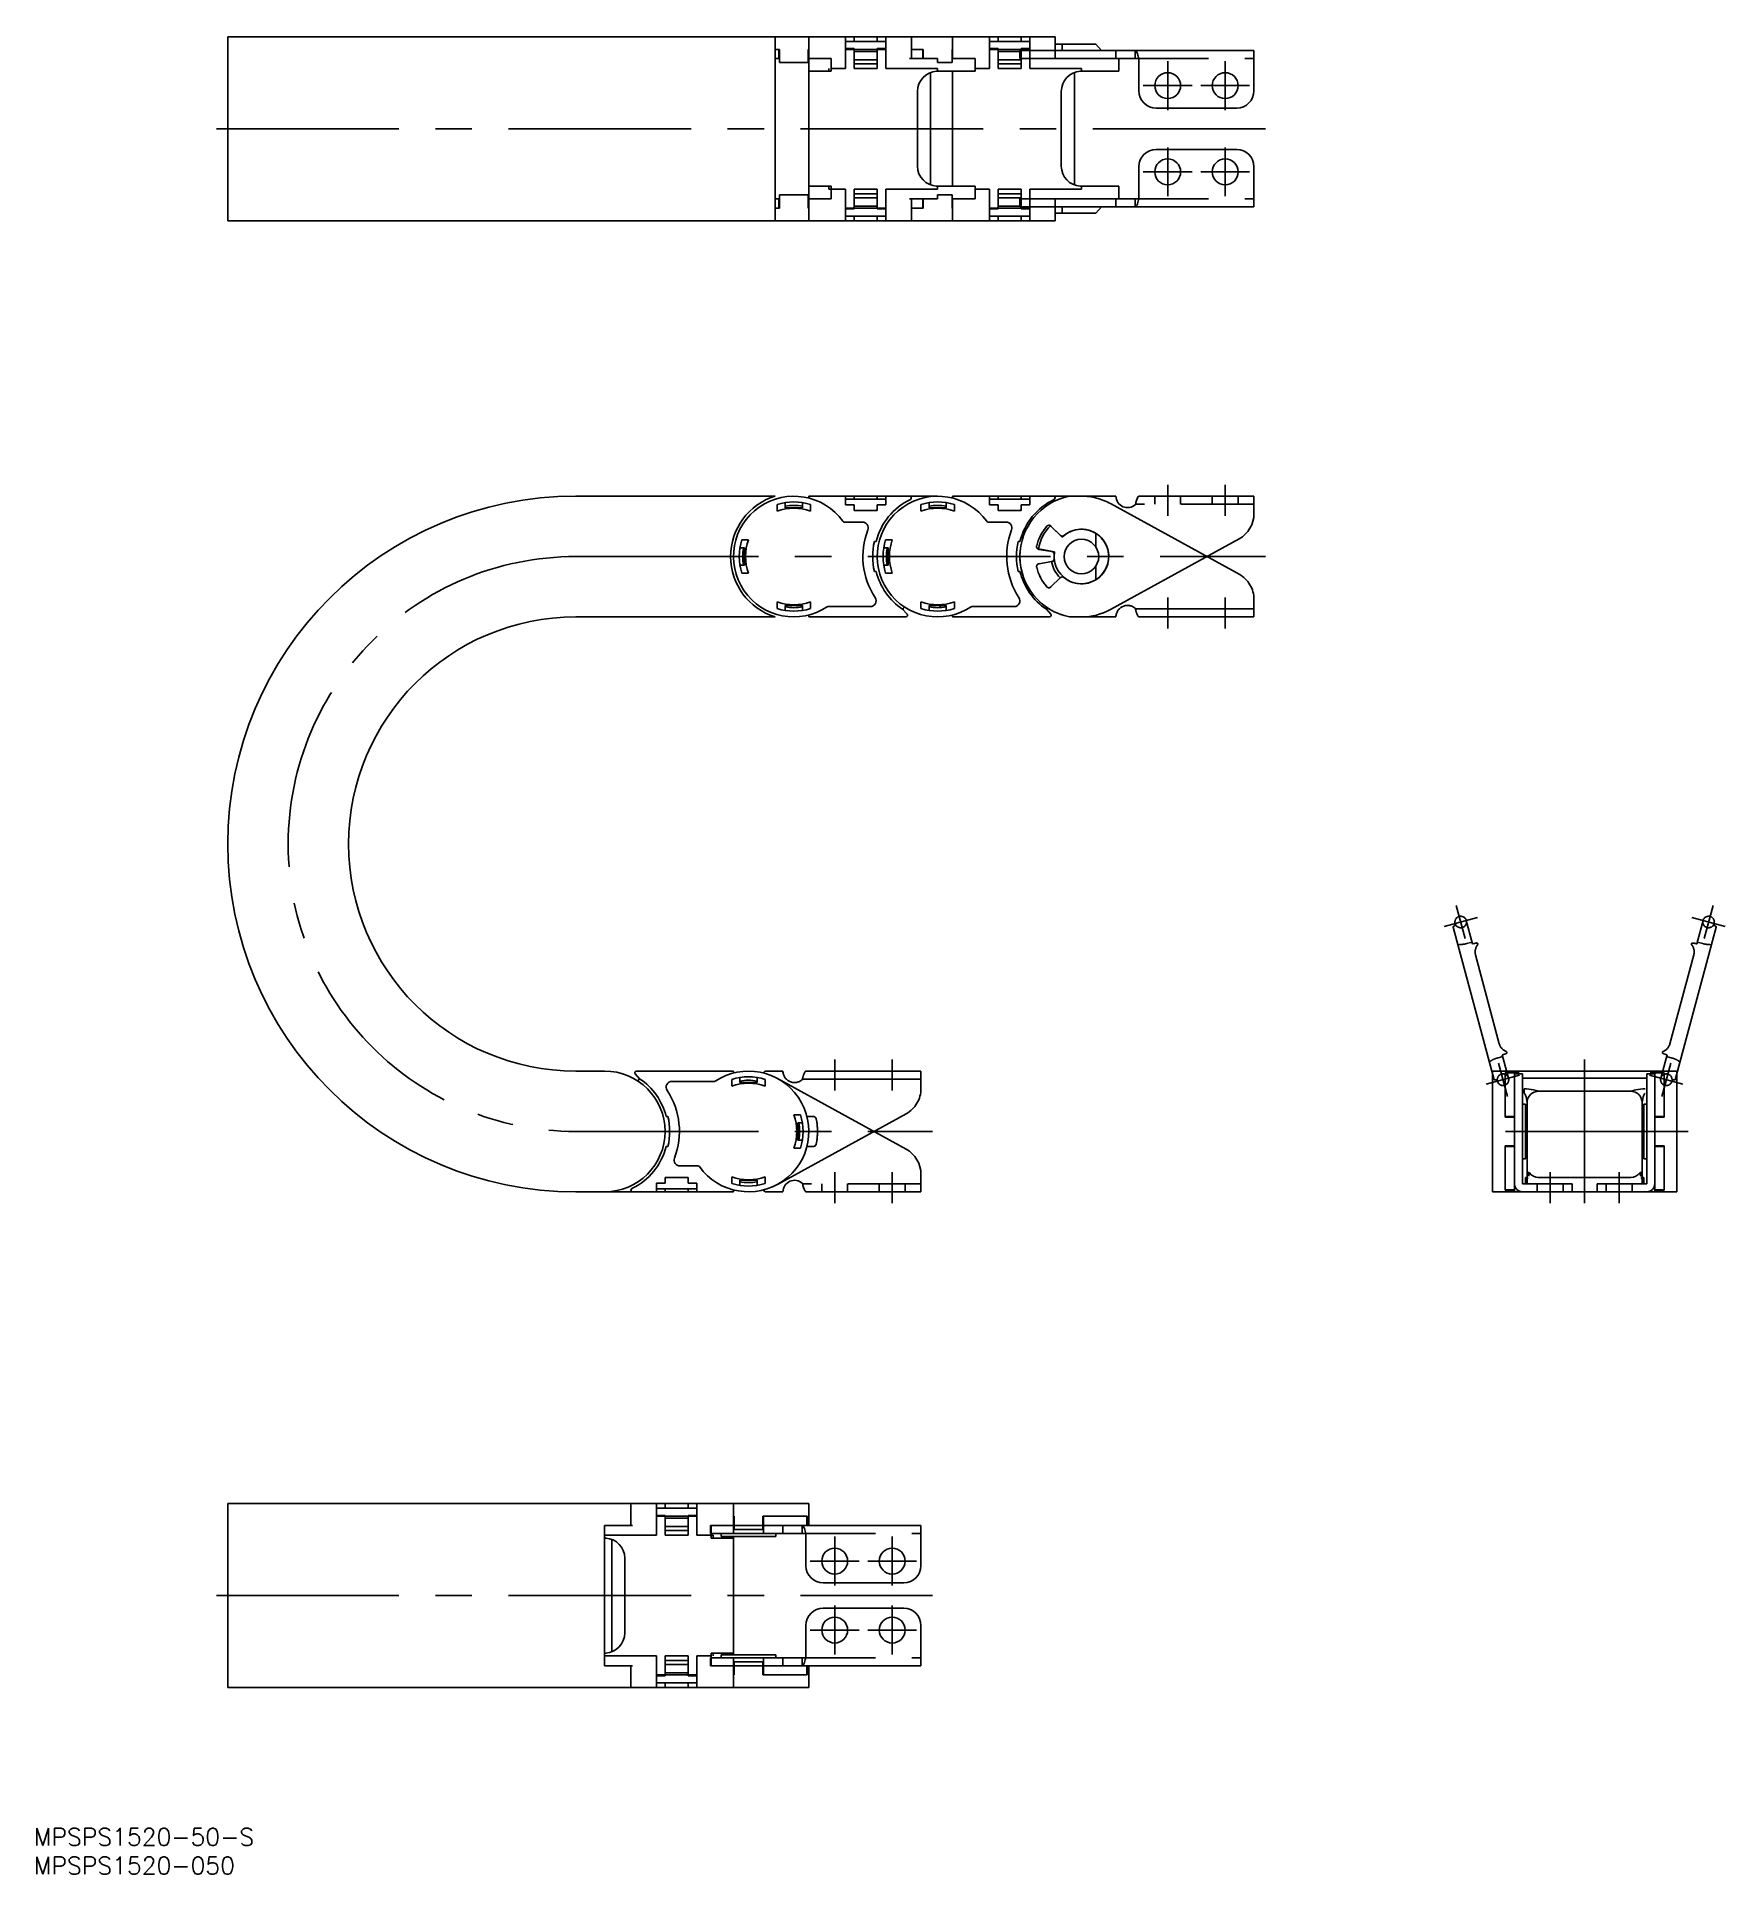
# Model space of a CAD drawing. Extents: x -124 to 170, y -129 to 190.
import ezdxf

# ---------------------------------------------------------------- set-up
doc = ezdxf.new("R2010")
doc.units = 0
for name, pattern in [('CENTER', [50.8, 31.75, -6.35, 6.35, -6.35]), ('DASHED', [19.05, 12.7, -6.35]), ('PHANTOM', [63.5, 31.75, -6.35, 6.35, -6.35, 6.35, -6.35])]:
    doc.linetypes.add(name, pattern=pattern)
doc.layers.get('0').update_dxf_attribs({"linetype": 'CONTINUOUS'})
doc.layers.add('CENTER', color=1, linetype='CENTER')
doc.styles.get("Standard").update_dxf_attribs({"font": 'txt.shx', "height": 3, "bigfont": 'bigfont.shx'})

msp = doc.modelspace()

# ---------------------------------------------------------------- linework, layer by layer
at = {"color": 7, "linetype": 'CONTINUOUS'}
for p, q in [((-90.51, 190.41), (53.34, 190.41)), ((-90.51, 190.41), (-90.51, 158.41)), ((4.63, 158.41), (4.63, 190.41)), ((10.51, 158.41), (10.51, 190.41)), ((16.91, 184.91), (16.91, 190.41)), ((16.91, 189.61), (23.91, 189.61)), ((18.41, 189.61), (18.41, 190.41)), ((22.41, 189.61), (22.41, 190.41)), ((23.91, 184.91), (23.91, 190.41)), ((28.34, 186.61), (28.34, 190.41)), ((35.51, 190.41), (35.51, 186.61)), ((41.91, 184.91), (41.91, 190.41)), ((41.91, 189.61), (48.91, 189.61)), ((43.41, 189.61), (43.41, 190.41)), ((47.41, 189.61), (47.41, 190.41)), ((48.91, 184.91), (48.91, 190.41)), ((53.34, 186.61), (53.34, 190.41)), ((60.41, 189.11), (53.34, 189.11)), ((54.55, 189.11), (54.55, 188.01)), ((61.4, 188.01), (60.41, 189.11)), ((5.41, 188.21), (4.63, 188.21)), ((4.63, 186.61), (5.41, 186.61)), ((5.31, 188.21), (5.31, 186.61)), ((5.41, 185.91), (5.41, 188.21)), ((10.41, 185.91), (5.41, 185.91)), ((10.41, 185.91), (10.41, 188.21)), ((10.51, 188.21), (10.41, 188.21)), ((10.41, 186.61), (14.41, 186.61)), ((14.41, 186.61), (14.41, 184.41)), ((18.41, 188.35), (16.91, 188.35)), ((18.41, 188.21), (16.91, 188.21)), ((18.41, 188.35), (18.41, 184.91)), ((22.41, 188.21), (18.41, 188.21)), ((22.41, 187.87), (18.41, 187.87)), ((22.41, 186.41), (18.41, 186.41)), ((22.41, 185.71), (18.41, 185.71)), ((22.41, 184.91), (22.41, 188.35)), ((22.41, 188.35), (23.91, 188.35)), ((22.41, 188.21), (23.91, 188.21)), ((32.91, 186.61), (28.04, 186.61)), ((30.41, 188.21), (28.34, 188.21)), ((30.31, 188.21), (30.31, 186.61)), ((30.41, 186.61), (30.41, 188.21)), ((32.91, 186.61), (32.91, 185.91)), ((35.41, 185.91), (32.91, 185.91)), ((35.51, 188.21), (35.41, 188.21)), ((35.41, 185.91), (35.41, 188.21)), ((35.41, 186.61), (39.41, 186.61)), ((39.41, 186.61), (39.41, 184.41)), ((43.41, 188.35), (41.91, 188.35)), ((43.41, 188.21), (41.91, 188.21)), ((43.41, 188.35), (43.41, 184.91)), ((47.41, 188.21), (43.41, 188.21)), ((47.41, 187.87), (43.41, 187.87)), ((47.41, 186.41), (43.41, 186.41)), ((47.41, 185.71), (43.41, 185.71)), ((87.91, 188.01), (47.21, 188.01)), ((47.21, 188.01), (47.21, 186.61)), ((67.28, 186.61), (47.21, 186.61)), ((47.41, 184.91), (47.41, 188.35)), ((47.41, 188.35), (48.91, 188.35)), ((47.41, 188.21), (48.91, 188.21)), ((63.91, 188.01), (63.91, 186.61)), ((64.41, 186.61), (64.41, 184.41)), ((67.28, 186.61), (67.28, 188.01)), ((67.91, 186.56), (67.28, 186.61)), ((67.91, 181.01), (67.91, 186.56)), ((87.91, 188.01), (87.91, 181.01)), ((10.55, 184.41), (14.41, 184.41)), ((16.91, 184.91), (14.41, 184.91)), ((22.41, 184.91), (18.41, 184.91)), ((23.91, 184.91), (32.91, 184.91)), ((31.68, 164.63), (31.68, 184.19)), ((32.75, 184.41), (39.41, 184.41)), ((32.91, 184.41), (32.91, 184.91)), ((35.51, 184.21), (35.51, 164.61)), ((41.91, 184.91), (39.41, 184.91)), ((47.41, 184.91), (43.41, 184.91)), ((57.91, 184.91), (48.91, 184.91)), ((56.68, 164.63), (56.68, 184.19)), ((57.75, 184.41), (64.41, 184.41)), ((57.91, 184.41), (57.91, 184.91)), ((29.41, 180.91), (29.41, 167.91)), ((54.41, 180.91), (54.41, 167.91)), ((84.91, 178.01), (70.91, 178.01)), ((84.91, 170.81), (70.91, 170.81)), ((67.91, 167.81), (67.91, 162.26)), ((87.91, 160.81), (87.91, 167.81)), ((14.41, 164.41), (10.55, 164.41)), ((14.01, 163.91), (16.91, 163.91)), ((14.41, 162.21), (14.41, 164.41)), ((16.91, 158.41), (16.91, 163.91)), ((22.41, 163.91), (18.41, 163.91)), ((18.41, 163.91), (18.41, 160.47)), ((22.41, 163.11), (18.41, 163.11)), ((22.41, 160.47), (22.41, 163.91)), ((23.91, 158.41), (23.91, 163.91)), ((23.91, 163.91), (32.91, 163.91)), ((39.41, 164.41), (32.75, 164.41)), ((32.91, 163.91), (32.91, 164.41)), ((39.41, 164.41), (39.41, 163.91)), ((41.91, 163.91), (39.41, 163.91)), ((39.41, 162.21), (39.41, 163.91)), ((41.91, 158.41), (41.91, 163.91)), ((47.41, 163.91), (43.41, 163.91)), ((43.41, 163.91), (43.41, 160.47)), ((47.41, 163.11), (43.41, 163.11)), ((47.41, 160.47), (47.41, 163.91)), ((57.91, 163.91), (48.91, 163.91)), ((48.91, 158.41), (48.91, 163.91)), ((64.41, 164.41), (57.75, 164.41)), ((57.91, 163.91), (57.91, 164.41)), ((64.41, 162.21), (64.41, 164.41)), ((4.63, 162.21), (5.41, 162.21)), ((5.41, 160.61), (4.63, 160.61)), ((5.31, 160.61), (5.31, 162.21)), ((10.41, 162.91), (5.41, 162.91)), ((5.41, 162.91), (5.41, 160.61)), ((10.41, 162.91), (10.41, 160.61)), ((10.41, 162.21), (14.41, 162.21)), ((10.51, 160.61), (10.41, 160.61)), ((18.41, 160.61), (16.91, 160.61)), ((18.41, 160.47), (16.91, 160.47)), ((22.41, 162.41), (18.41, 162.41)), ((22.41, 160.95), (18.41, 160.95)), ((22.41, 160.61), (18.41, 160.61)), ((22.41, 160.61), (23.91, 160.61)), ((22.41, 160.47), (23.91, 160.47)), ((32.91, 162.21), (28.04, 162.21)), ((28.34, 158.41), (28.34, 162.21)), ((30.41, 160.61), (28.34, 160.61)), ((30.31, 160.61), (30.31, 162.21)), ((30.41, 162.21), (30.41, 160.61)), ((35.41, 162.91), (32.91, 162.91)), ((32.91, 162.21), (32.91, 162.91)), ((35.41, 162.91), (35.41, 160.61)), ((35.41, 162.21), (39.41, 162.21)), ((35.51, 160.61), (35.41, 160.61)), ((35.51, 158.41), (35.51, 162.21)), ((43.41, 160.61), (41.91, 160.61)), ((43.41, 160.47), (41.91, 160.47)), ((47.41, 162.41), (43.41, 162.41)), ((47.41, 160.95), (43.41, 160.95)), ((47.41, 160.61), (43.41, 160.61)), ((67.28, 162.21), (47.21, 162.21)), ((47.21, 162.21), (47.21, 160.81)), ((87.91, 160.81), (47.21, 160.81)), ((47.41, 160.61), (48.91, 160.61)), ((47.41, 160.47), (48.91, 160.47)), ((53.34, 158.41), (53.34, 162.21)), ((54.55, 159.71), (54.55, 160.81)), ((60.41, 159.71), (61.4, 160.81)), ((63.91, 160.81), (63.91, 162.21)), ((67.91, 162.26), (67.28, 162.21)), ((67.28, 162.21), (67.28, 160.81)), ((-90.51, 158.41), (53.34, 158.41)), ((23.91, 159.21), (16.91, 159.21)), ((18.41, 158.41), (18.41, 159.21)), ((22.41, 158.41), (22.41, 159.21)), ((48.91, 159.21), (41.91, 159.21)), ((43.41, 158.41), (43.41, 159.21)), ((47.41, 158.41), (47.41, 159.21)), ((60.41, 159.71), (53.34, 159.71)), ((-30.01, 110.5), (4.63, 110.5)), ((5.01, 107.88), (5.01, 109.05)), ((6.41, 108.5), (6.41, 109.38)), ((9.41, 109.38), (9.41, 108.5)), ((10.51, 110.5), (32.91, 110.5)), ((10.51, 110.17), (10.51, 110.5)), ((10.81, 109.05), (10.81, 107.88)), ((16.91, 109), (16.91, 110.5)), ((23.91, 110), (16.91, 110)), ((18.41, 109), (16.91, 109)), ((18.41, 110.5), (18.41, 110)), ((18.41, 108), (18.41, 109)), ((22.41, 110.5), (22.41, 110)), ((22.41, 108), (22.41, 109)), ((23.91, 109), (22.41, 109)), ((23.91, 109), (23.91, 110.5)), ((30.01, 107.88), (30.01, 109.05)), ((31.41, 108.5), (31.41, 109.38)), ((34.41, 109.38), (34.41, 108.5)), ((35.51, 110.5), (63.91, 110.5)), ((35.51, 110.17), (35.51, 110.5)), ((35.81, 109.05), (35.81, 107.88)), ((41.91, 109), (41.91, 110.5)), ((48.91, 110), (41.91, 110)), ((43.41, 109), (41.91, 109)), ((43.41, 110.5), (43.41, 110)), ((43.41, 108), (43.41, 109)), ((47.41, 110.5), (47.41, 110)), ((47.41, 108), (47.41, 109)), ((48.91, 109), (47.41, 109)), ((48.91, 109), (48.91, 110.5)), ((87.91, 110.5), (67.91, 110.5)), ((87.91, 107.46), (87.91, 110.5)), ((9.41, 108.5), (6.41, 108.5)), ((19.83, 106), (16.68, 106)), ((22.41, 108), (18.41, 108)), ((34.41, 108.5), (31.41, 108.5)), ((44.83, 106), (41.68, 106)), ((47.41, 108), (43.41, 108)), ((-1.14, 102.9), (0.02, 102.9)), ((22.22, 102.6), (21.91, 102.6)), ((23.86, 102.9), (25.02, 102.9)), ((47.22, 102.6), (46.91, 102.6)), ((54.55, 103.36), (52.61, 105.29)), ((60.41, 104.04), (60.41, 101.66)), ((62.96, 90.8), (85.31, 103.08)), ((-1.48, 101.5), (-0.69, 101.5)), ((-0.69, 101.5), (-0.69, 98.5)), ((23.52, 101.5), (24.31, 101.5)), ((24.31, 101.5), (24.31, 98.5)), ((50.42, 101.32), (53.23, 100.82)), ((50.53, 101.25), (52.75, 100.87)), ((52.75, 99.13), (50.53, 98.75)), ((-0.69, 98.5), (-1.48, 98.5)), ((0.02, 97.1), (-1.14, 97.1)), ((21.91, 97.4), (22.22, 97.4)), ((24.31, 98.5), (23.52, 98.5)), ((25.02, 97.1), (23.86, 97.1)), ((46.91, 97.4), (47.22, 97.4)), ((52.61, 94.71), (54.21, 96.3)), ((60.41, 95.96), (60.41, 98.34)), ((-30.01, 89.5), (4.63, 89.5)), ((5.01, 90.95), (5.01, 92.12)), ((6.41, 91.5), (9.41, 91.5)), ((6.41, 90.62), (6.41, 91.5)), ((9.41, 91.5), (9.41, 90.62)), ((10.51, 89.5), (10.51, 89.83)), ((10.51, 89.5), (27.38, 89.5)), ((10.81, 92.12), (10.81, 90.95)), ((13.88, 91.3), (21.21, 91.3)), ((27.6, 90), (26.82, 90.84)), ((27, 91.08), (27.15, 91.22)), ((30.01, 90.95), (30.01, 92.12)), ((31.41, 91.5), (34.41, 91.5)), ((31.41, 90.62), (31.41, 91.5)), ((33.09, 91.1), (33.5, 91.5)), ((34.41, 91.5), (34.41, 90.62)), ((35.51, 89.5), (35.51, 89.83)), ((35.51, 89.5), (52.38, 89.5)), ((35.81, 92.12), (35.81, 90.95)), ((38.88, 91.3), (46.21, 91.3)), ((52.6, 90), (51.82, 90.84)), ((55.85, 89.5), (57.91, 89.5)), ((-30.01, 10.5), (-24.99, 10.5)), ((-19.69, 10), (-18.91, 9.16)), ((-2.59, 10.5), (-19.47, 10.5)), ((-2.59, 10.5), (-2.59, 10.17)), ((161.41, 10.5), (129.41, 10.5)), ((129.41, -10.5), (129.41, 10.5)), ((133.91, 10.2), (131.61, 10.2)), ((131.61, 2.5), (131.61, 10.2)), ((131.61, 10.17), (133.21, 10.17)), ((133.21, 10.17), (133.21, -10.5)), ((134.61, 10.01), (133.21, 10.01)), ((133.91, 10.5), (133.91, 10.01)), ((134.61, 10.01), (134.61, -9.05)), ((156.21, 10.01), (156.21, -9.05)), ((157.61, 10.01), (156.21, 10.01)), ((156.91, 10.5), (156.91, 10.01)), ((156.91, 10.2), (159.21, 10.2)), ((157.61, 10.17), (157.61, -10.5)), ((159.21, 10.17), (157.61, 10.17)), ((159.21, 2.5), (159.21, 10.2)), ((161.41, -10.5), (161.41, 10.5)), ((-19.09, 8.92), (-19.24, 8.78)), ((-5.96, 8.7), (-13.3, 8.7)), ((-2.89, 7.88), (-2.89, 9.05)), ((-1.49, 8.5), (-1.49, 9.38)), ((1.51, 8.5), (-1.49, 8.5)), ((1.51, 9.38), (1.51, 8.5)), ((2.91, 9.05), (2.91, 7.88)), ((5.06, 9.2), (27.41, -3.08)), ((134.61, 9.24), (156.21, 9.24)), ((134.91, 7.41), (134.91, 6.61)), ((137.41, 7), (153.41, 7)), ((135.11, 4.75), (134.61, 4.75)), ((135.11, -4.75), (135.11, 4.75)), ((135.41, 5.01), (135.41, -9.1)), ((155.41, -9.1), (155.41, 5.01)), ((155.71, -4.75), (155.71, 4.75)), ((156.21, 4.75), (155.71, 4.75)), ((-14, 2.6), (-14.31, 2.6)), ((7.89, 2.9), (9.05, 2.9)), ((8.61, 1.5), (9.39, 1.5)), ((8.61, -1.5), (8.61, 1.5)), ((10.18, 2.6), (11.31, 2.6)), ((131.61, 2.6), (133.21, 2.6)), ((133.21, 2.5), (131.61, 2.5)), ((159.21, 2.6), (157.61, 2.6)), ((157.61, 2.5), (159.21, 2.5)), ((-14.31, -2.6), (-14, -2.6)), ((9.05, -2.9), (7.89, -2.9)), ((9.39, -1.5), (8.61, -1.5)), ((11.31, -2.6), (10.18, -2.6)), ((131.61, -10.2), (131.61, -2.5)), ((133.21, -2.5), (131.61, -2.5)), ((131.61, -2.6), (133.21, -2.6)), ((157.61, -2.5), (159.21, -2.5)), ((157.61, -2.6), (159.21, -2.6)), ((159.21, -10.2), (159.21, -2.5)), ((-11.92, -6), (-8.77, -6)), ((134.61, -4.75), (135.11, -4.75)), ((155.71, -4.75), (156.21, -4.75)), ((-15.99, -9), (-15.99, -10.5)), ((-15.99, -9), (-14.49, -9)), ((-14.49, -8), (-10.49, -8)), ((-14.49, -8), (-14.49, -9)), ((-10.49, -8), (-10.49, -9)), ((-10.49, -9), (-8.99, -9)), ((-8.99, -9), (-8.99, -10.5)), ((-2.89, -9.05), (-2.89, -7.88)), ((-1.49, -9.38), (-1.49, -8.5)), ((-1.49, -8.5), (1.51, -8.5)), ((1.51, -8.5), (1.51, -9.38)), ((2.91, -7.88), (2.91, -9.05)), ((30.01, -7.46), (30.01, -10.5)), ((134.66, -9.1), (143.21, -9.1)), ((135.11, -8), (135.11, -9)), ((135.11, -8), (135.43, -8)), ((135.44, -7.76), (135.43, -8)), ((137.35, -8), (153.46, -8)), ((143.21, -9.1), (143.21, -10.5)), ((156.16, -9.1), (147.61, -9.1)), ((147.61, -9.1), (147.61, -10.5)), ((155.37, -7.76), (155.39, -8)), ((155.39, -8), (155.71, -8)), ((155.71, -8), (155.71, -9)), ((-30.01, -10.5), (-2.59, -10.5)), ((-15.99, -10), (-8.99, -10)), ((-14.49, -10.5), (-14.49, -10)), ((-10.49, -10.5), (-10.49, -10)), ((-2.59, -10.5), (-2.59, -10.17)), ((3.11, -10.5), (6.01, -10.5)), ((30.01, -10.5), (10.01, -10.5)), ((129.41, -10.5), (161.41, -10.5)), ((131.61, -10.17), (133.21, -10.17)), ((133.21, -10.2), (131.61, -10.2)), ((159.21, -10.17), (157.61, -10.17)), ((157.61, -10.2), (159.21, -10.2)), ((-90.51, -64.73), (10.51, -64.73)), ((-90.51, -64.73), (-90.51, -96.73)), ((-20.43, -64.73), (-20.43, -68.53)), ((-15.99, -64.73), (-15.99, -70.23)), ((-8.99, -65.53), (-15.99, -65.53)), ((-14.49, -66.78), (-15.99, -66.78)), ((-14.49, -66.93), (-15.99, -66.93)), ((-14.49, -64.73), (-14.49, -65.53)), ((-14.49, -70.23), (-14.49, -66.78)), ((-14.49, -66.93), (-10.49, -66.93)), ((-10.49, -64.73), (-10.49, -65.53)), ((-10.49, -66.78), (-8.99, -66.78)), ((-10.49, -70.23), (-10.49, -66.78)), ((-10.49, -66.93), (-8.99, -66.93)), ((-8.99, -64.73), (-8.99, -70.23)), ((-2.59, -64.73), (-2.59, -69.93)), ((-2.59, -66.93), (-2.49, -66.93)), ((-2.49, -69.23), (-2.49, -66.93)), ((2.51, -66.93), (10.2, -66.93)), ((2.51, -69.23), (2.51, -66.93)), ((2.61, -66.93), (2.61, -69.93)), ((10.18, -66.93), (10.18, -68.53)), ((10.2, -68.53), (10.2, -66.93)), ((10.51, -68.53), (10.51, -64.73)), ((-24.99, -68.53), (-24.99, -92.93)), ((-24.99, -68.53), (-20.13, -68.53)), ((-24.99, -70.23), (-15.99, -70.23)), ((-14.49, -67.26), (-10.49, -67.26)), ((-14.49, -68.73), (-10.49, -68.73)), ((-14.49, -69.43), (-10.49, -69.43)), ((-14.49, -70.23), (-10.49, -70.23)), ((-6.1, -70.23), (-8.99, -70.23)), ((30.01, -68.53), (-6.59, -68.53)), ((-6.59, -69.93), (-6.59, -68.53)), ((9.38, -69.93), (-6.59, -69.93)), ((-6.49, -68.53), (-6.49, -70.73)), ((-4.74, -69.93), (-4.74, -70.43)), ((-2.49, -69.23), (2.51, -69.23)), ((4.76, -70.43), (4.76, -69.93)), ((6.01, -69.93), (6.01, -68.53)), ((9.38, -69.93), (9.38, -68.53)), ((10.01, -69.98), (9.38, -69.93)), ((10.01, -75.53), (10.01, -69.98)), ((30.01, -68.53), (30.01, -75.53)), ((-24.99, -70.73), (-24.84, -70.73)), ((-23.77, -70.95), (-23.77, -90.51)), ((-6.49, -70.73), (-2.64, -70.73)), ((-4.74, -70.43), (4.76, -70.43)), ((-2.59, -70.43), (-2.59, -91.03)), ((-21.49, -87.23), (-21.49, -74.23)), ((27.01, -78.53), (13.01, -78.53)), ((27.01, -82.93), (13.01, -82.93)), ((10.01, -85.93), (10.01, -91.48)), ((30.01, -92.93), (30.01, -85.93)), ((-24.84, -90.73), (-24.99, -90.73)), ((-24.99, -91.23), (-15.99, -91.23)), ((-15.99, -91.23), (-15.99, -96.73)), ((-14.49, -91.23), (-10.49, -91.23)), ((-14.49, -91.23), (-14.49, -94.67)), ((-14.49, -92.03), (-10.49, -92.03)), ((-10.49, -91.23), (-10.49, -94.67)), ((-6.49, -91.23), (-8.99, -91.23)), ((-8.99, -91.23), (-8.99, -96.73)), ((9.38, -91.53), (-6.59, -91.53)), ((-6.59, -91.53), (-6.59, -92.93)), ((-2.64, -90.73), (-6.49, -90.73)), ((-6.49, -92.93), (-6.49, -90.73)), ((-4.74, -91.03), (4.76, -91.03)), ((-4.74, -91.03), (-4.74, -91.53)), ((-2.59, -96.73), (-2.59, -91.53)), ((-2.49, -92.23), (2.51, -92.23)), ((-2.49, -92.23), (-2.49, -94.53)), ((2.51, -92.23), (2.51, -94.53)), ((2.61, -94.53), (2.61, -91.53)), ((4.76, -91.53), (4.76, -91.03)), ((6.01, -91.53), (6.01, -92.93)), ((10.01, -91.48), (9.38, -91.53)), ((9.38, -91.53), (9.38, -92.93)), ((-24.99, -92.93), (-20.13, -92.93)), ((-20.43, -92.93), (-20.43, -96.73)), ((-14.49, -94.52), (-15.99, -94.52)), ((-14.49, -94.67), (-15.99, -94.67)), ((-14.49, -92.73), (-10.49, -92.73)), ((-14.49, -94.19), (-10.49, -94.19)), ((-14.49, -94.53), (-10.49, -94.53)), ((-10.49, -94.52), (-8.99, -94.52)), ((-10.49, -94.67), (-8.99, -94.67)), ((30.01, -92.93), (-6.59, -92.93)), ((-2.59, -94.53), (-2.49, -94.53)), ((2.51, -94.53), (10.2, -94.53)), ((10.18, -92.93), (10.18, -94.53)), ((10.2, -92.93), (10.2, -94.53)), ((10.51, -96.73), (10.51, -92.93)), ((-90.51, -96.73), (10.51, -96.73)), ((-15.99, -95.93), (-8.99, -95.93)), ((-14.49, -95.93), (-14.49, -96.73)), ((-10.49, -95.93), (-10.49, -96.73))]:
    msp.add_line(p, q, dxfattribs=at)
at = {"color": 3, "linetype": 'DASHED'}
for p, q in [((67.28, 186.61), (87.91, 186.61)), ((67.28, 162.21), (87.91, 162.21)), ((87.91, 109.1), (67.29, 109.1)), ((70.66, 110.5), (70.66, 109.1)), ((75.16, 109.1), (75.16, 110.5)), ((80.66, 110.5), (80.66, 109.1)), ((85.16, 109.1), (85.16, 110.5)), ((30.01, -9.1), (9.39, -9.1)), ((12.76, -9.1), (12.76, -10.5)), ((17.26, -10.5), (17.26, -9.1)), ((22.76, -9.1), (22.76, -10.5)), ((27.26, -10.5), (27.26, -9.1)), ((137.16, -9.1), (137.16, -10.5)), ((141.66, -10.5), (141.66, -9.1)), ((149.16, -9.1), (149.16, -10.5)), ((153.66, -10.5), (153.66, -9.1)), ((9.38, -69.93), (30.01, -69.93)), ((9.38, -91.53), (30.01, -91.53))]:
    msp.add_line(p, q, dxfattribs=at)
at = {"color": 3, "linetype": 'PHANTOM'}
for p, q in [((55.85, 110.5), (57.91, 110.5)), ((62.96, 109.2), (85.31, 96.92)), ((52.61, 105.29), (54.21, 103.7)), ((52.75, 100.87), (50.53, 101.25)), ((50.53, 98.75), (52.75, 99.13)), ((54.21, 96.3), (52.61, 94.71)), ((72.91, 87.5), (72.91, 92.9)), ((82.91, 87.5), (82.91, 92.9)), ((63.91, 89.5), (55.85, 89.5)), ((87.91, 90.9), (67.29, 90.9)), ((87.91, 89.5), (67.91, 89.5)), ((87.91, 89.5), (67.91, 89.5)), ((87.91, 92.54), (87.91, 89.5)), ((124.63, 33.54), (123.08, 39.33)), ((166.18, 33.54), (167.73, 39.33)), ((120.96, 35.66), (126.75, 37.21)), ((122.55, 35.51), (129.65, 9)), ((122.64, 35.73), (122.83, 35.84)), ((125.91, 32.63), (124.82, 36.69)), ((168.26, 35.51), (161.16, 9)), ((169.85, 35.66), (164.06, 37.21)), ((164.9, 32.63), (165.99, 36.69)), ((168.17, 35.73), (167.98, 35.84)), ((123.62, 32.54), (123.37, 32.47)), ((125.83, 32.92), (124.87, 32.67)), ((164.98, 32.92), (165.95, 32.67)), ((167.19, 32.54), (167.45, 32.47)), ((130.57, 15.25), (126.43, 30.7)), ((160.24, 15.25), (164.39, 30.7)), ((131.16, 13.03), (130.2, 12.77)), ((131.09, 13.32), (132.17, 9.26)), ((159.73, 13.32), (158.64, 9.26)), ((159.65, 13.03), (160.62, 12.77)), ((3.11, 10.5), (6.01, 10.5)), ((30.01, 10.5), (10.01, 10.5)), ((15.01, 7.1), (15.01, 12.5)), ((25.01, 7.1), (25.01, 12.5)), ((30.01, 7.46), (30.01, 10.5)), ((128.31, 8.22), (134.1, 9.78)), ((129.06, 12.25), (128.8, 12.19)), ((131.98, 6.1), (130.43, 11.9)), ((162.5, 8.22), (156.71, 9.78)), ((158.83, 6.1), (160.38, 11.9)), ((161.75, 12.25), (162.01, 12.19)), ((30.01, 9.1), (9.39, 9.1)), ((129.65, 9), (130.02, 9)), ((161.16, 9), (160.79, 9)), ((5.06, -9.2), (27.41, 3.08)), ((11.31, 2.6), (10.18, 2.6)), ((10.18, -2.6), (11.31, -2.6))]:
    msp.add_line(p, q, dxfattribs=at)
at = {"color": 7, "linetype": 'CONTINUOUS'}
for centre, radius in [((72.91, 181.91), 2.25), ((82.91, 181.91), 2.25), ((72.91, 166.91), 2.25), ((82.91, 166.91), 2.25), ((57.91, 100), 3), ((15.01, -74.73), 2.25), ((25.01, -74.73), 2.25), ((15.01, -86.73), 2.25), ((25.01, -86.73), 2.25)]:
    msp.add_circle(centre, radius, dxfattribs=at)
at = {"color": 3, "linetype": 'PHANTOM'}
for centre in [(123.86, 36.43), (166.96, 36.43), (131.21, 9), (159.61, 9)]:
    msp.add_circle(centre, 1, dxfattribs=at)
at = {"color": 7, "linetype": 'CONTINUOUS'}
for centre, radius, start, end in [((67.27, 187.85), 0.166, 38.0463, 85.2105), ((66.89, 187.5), 0.681, 25.6065, 41.353), ((65.17, 186.64), 2.6, 18.4243, 26.4149), ((54.45, 183.08), 13.9, 14.509, 18.3607), ((11.01, 184.21), 0.5, 156.4218, 180), ((20.1, 184.89), 6.09, 179.8185, 184.5311), ((32.91, 180.91), 3.5, 93.0986, 180), ((32.71, 184.61), 0.2, 273.0986, 0), ((36.01, 184.21), 0.5, 156.4218, 180), ((57.91, 180.91), 3.5, 93.0986, 180), ((57.71, 184.61), 0.2, 273.0986, 0), ((70.91, 181.01), 3, 180, 270), ((84.91, 181.01), 3, 270, 0), ((70.91, 167.81), 3, 90, 180), ((84.91, 167.81), 3, 0, 90), ((32.91, 167.91), 3.5, 180, 266.9014), ((57.91, 167.91), 3.5, 180, 266.9014), ((11.01, 164.61), 0.5, 180, 203.5782), ((20.1, 163.93), 6.09, 175.4689, 180.1815), ((32.71, 164.22), 0.2, 0, 86.9014), ((36.01, 164.61), 0.5, 180, 203.5782), ((57.71, 164.22), 0.2, 0, 86.9014), ((67.27, 160.98), 0.166, 274.7895, 321.9537), ((66.89, 161.32), 0.681, 318.647, 334.3935), ((65.17, 162.19), 2.6, 333.5851, 341.5757), ((54.45, 165.74), 13.9, 341.6393, 345.491), ((-30.01, 50), 60.5, 90, 270), ((7.91, 100), 11, 107.3414, 252.6586), ((7.91, 100), 10.5, 35.6853, 303.5573), ((7.91, 100), 9.5, 72.226, 107.774), ((7.91, 100), 8.9, 80.2971, 99.7029), ((32.91, 100), 11, 115.4907, 166.328), ((32.91, 100), 10.5, 35.6853, 303.5573), ((28.04, 110.2), 0.3, 295.4907, 90), ((32.91, 100), 9.5, 72.226, 107.774), ((32.91, 100), 8.9, 80.2971, 99.7029), ((57.91, 100), 10.7, 101.0953, 258.9047), ((57.91, 100), 11, 115.4907, 166.328), ((53.04, 110.2), 0.3, 295.4907, 90), ((65.91, 110.5), 2, 180, 313.5312), ((73.22, 107.74), 6.08, 154.2404, 167.5307), ((67.95, 110.27), 0.23, 100.7495, 152.8145), ((7.91, 100), 8.4, 69.8037, 110.1963), ((16.68, 106.3), 0.3, 215.6853, 270), ((19.83, 105), 1, 339.0752, 90), ((32.91, 100), 8.4, 69.8037, 110.1963), ((41.68, 106.3), 0.3, 215.6853, 270), ((44.83, 105), 1, 339.0752, 90), ((82.91, 107.46), 5, 298.7814, 0), ((7.91, 100), 9.5, 162.226, 197.774), ((7.91, 100), 8.4, 159.8037, 200.1963), ((32.91, 100), 13, 159.0752, 213.367), ((32.91, 100), 11.3, 166.6977, 193.3023), ((32.91, 100), 9.5, 162.226, 197.774), ((32.91, 100), 8.4, 159.8037, 200.1963), ((57.91, 100), 13, 159.0752, 213.367), ((57.91, 100), 11.3, 166.6977, 193.3023), ((57.91, 100), 8, 138.8226, 166.5774), ((57.91, 100), 7.6, 135.1041, 170), ((52.26, 104.94), 0.5, 45, 138.8226), ((57.91, 100), 4.75, 170, 135), ((54.56, 104.05), 0.5, 225, 309.535), ((7.91, 100), 8.9, 170.5757, 189.7029), ((32.91, 100), 8.9, 170.5757, 189.7029), ((50.61, 101.74), 0.5, 166.5774, 260.4), ((57.91, 100), 5.25, 170, 170.4), ((57.91, 100), 5.25, 189.6, 225), ((52.67, 100.38), 0.5, 355.865, 80.4), ((52.67, 99.62), 0.5, 279.6, 4.135), ((32.91, 100), 11, 193.672, 236.412), ((57.91, 100), 11, 193.672, 236.412), ((50.61, 98.26), 0.5, 99.6, 193.4226), ((57.91, 100), 8, 193.4226, 221.1774), ((54.56, 95.95), 0.5, 50.465, 135), ((21.21, 92.3), 1, 270, 33.367), ((46.21, 92.3), 1, 270, 33.367), ((52.26, 95.06), 0.5, 221.1774, 315), ((-30.01, 50), 39.5, 90, 270), ((7.91, 100), 8.4, 249.8037, 290.1963), ((7.91, 100), 9.5, 252.226, 287.774), ((7.91, 100), 8.9, 260.2971, 279.7029), ((13.88, 91), 0.3, 90, 123.5573), ((27.21, 90.86), 0.3, 133, 223), ((27.38, 89.8), 0.3, 270, 43), ((32.91, 100), 8.4, 249.8037, 290.1963), ((32.91, 100), 9.5, 252.226, 287.774), ((32.91, 100), 8.9, 260.2971, 279.7029), ((38.88, 91), 0.3, 90, 123.5573), ((52.21, 90.86), 0.3, 133.7333, 223), ((52.38, 89.8), 0.3, 270, 43), ((57.91, 100), 10.5, 270, 298.7814), ((-24.99, 0), 10.5, 270, 90), ((-19.47, 10.2), 0.3, 90, 223), ((0.01, 0), 10.5, 215.6853, 123.5573), ((-19.3, 9.14), 0.3, 313, 43), ((-24.99, 0), 11, 13.672, 56.412), ((-13.3, 7.7), 1, 90, 213.367), ((-24.99, 0), 13, 339.0752, 33.367), ((-5.96, 9), 0.3, 270, 303.5573), ((0.01, 0), 9.5, 72.226, 107.774), ((0.01, 0), 8.4, 69.8037, 110.1963), ((0.01, 0), 8.9, 80.2971, 99.7029), ((134.92, -0.27), 7.68, 78.0614, 90.1032), ((134.89, 6.47), 0.147, 41.0061, 85.1736), ((134.54, 6.15), 0.619, 17.2481, 41.7884), ((137.39, 5.01), 1.99, 89.5976, 180.0375), ((135.66, 2.33), 4.98, 69.4794, 80.1795), ((155.15, 2.33), 4.98, 99.8205, 110.5206), ((153.42, 5.01), 1.99, 359.9625, 90.4024), ((155.89, -0.27), 7.68, 89.8968, 101.9386), ((156.27, 6.15), 0.619, 138.2116, 162.7519), ((155.92, 6.47), 0.147, 94.8264, 138.9939), ((129.38, 4.47), 6.05, 5.1957, 18.0105), ((161.43, 4.47), 6.05, 161.9895, 174.8043), ((-24.99, 0), 11.3, 346.6977, 13.3023), ((0.01, 0), 8.4, 339.8037, 20.1963), ((0.01, 0), 8.9, 350.2971, 9.7029), ((0.01, 0), 9.5, 342.226, 17.774), ((11.31, 2.1), 0.5, 10.5217, 90), ((0.01, 0), 12, 349.4783, 10.5217), ((-24.99, 0), 11, 295.4907, 346.328), ((11.31, -2.1), 0.5, 270, 349.4783), ((25.01, -7.46), 5, 0, 61.2186), ((-11.92, -5), 1, 159.0752, 270), ((-8.77, -6.3), 0.3, 35.6853, 90), ((0.01, 0), 8.4, 249.8037, 290.1963), ((0.01, 0), 9.5, 252.226, 287.774), ((0.01, 0), 8.9, 260.2971, 279.7029), ((8.01, -10.5), 2, 46.4688, 180), ((15.32, -7.74), 6.08, 192.4693, 205.7596), ((134.66, -9.05), 1.45, 180, 270), ((134.66, -9.05), 0.05, 180, 270), ((131.21, -9), 3.9, 358.5307, 0), ((133.97, -10.7), 2.99, 56.8157, 61.2881), ((181.2, 35.9), 63.43, 223.8047, 224.0556), ((159.35, -8.98), 23.94, 176.0349, 177.0612), ((135.66, -7.34), 0.2, 37.6137, 176.0414), ((143.2, -10.01), 7.89, 159.2921, 163.4813), ((137.41, -5.99), 2.01, 217.7375, 268.3144), ((153.4, -5.99), 2.01, 271.6856, 322.2625), ((155.15, -7.34), 0.2, 3.9586, 142.3863), ((147.61, -10.01), 7.89, 16.5187, 20.7079), ((109.61, 35.9), 63.43, 315.9444, 316.1953), ((156.84, -10.7), 2.99, 118.7119, 123.1843), ((131.47, -8.98), 23.94, 2.9388, 3.9651), ((159.61, -9), 3.9, 180, 181.4693), ((156.16, -9.05), 1.45, 270, 0), ((156.16, -9.05), 0.05, 270, 0), ((-20.13, -10.2), 0.3, 115.4907, 270), ((3.11, -10), 0.5, 199.3583, 270), ((10.05, -10.27), 0.23, 207.1855, 259.2505), ((-12.3, -70.24), 6.19, 355.5163, 0.1453), ((9.36, -68.71), 0.189, 41.033, 82.2238), ((8.99, -69.03), 0.674, 31.1273, 41.0291), ((7.65, -69.75), 2.19, 17.8603, 29.1875), ((-2.97, -73.32), 13.4, 14.4366, 18.4331), ((-24.79, -70.53), 0.2, 180, 266.9014), ((-24.99, -74.23), 3.5, 0, 86.9014), ((-3.09, -70.93), 0.5, 0, 23.5782), ((13.01, -75.53), 3, 180, 270), ((27.01, -75.53), 3, 270, 0), ((13.01, -85.93), 3, 90, 180), ((27.01, -85.93), 3, 0, 90), ((-24.99, -87.23), 3.5, 273.0986, 0), ((-24.79, -90.92), 0.2, 93.0986, 180), ((-12.19, -91.21), 6.09, 359.8185, 4.5311), ((-3.09, -90.53), 0.5, 336.4218, 360), ((7.65, -91.7), 2.19, 330.8125, 342.1397), ((-2.97, -88.14), 13.4, 341.5669, 345.5634), ((9.36, -92.74), 0.189, 277.7762, 318.967), ((8.99, -92.42), 0.674, 318.9709, 328.8727)]:
    msp.add_arc(centre, radius, start, end, dxfattribs=at)
at = {"color": 3, "linetype": 'PHANTOM'}
for centre, radius, start, end in [((57.91, 100), 10.7, 101.0953, 258.9047), ((57.91, 100), 10.5, 61.2186, 90), ((57.91, 100), 8, 138.8226, 166.5774), ((52.26, 104.94), 0.5, 45, 138.8226), ((54.56, 104.05), 0.5, 225, 309.535), ((57.91, 100), 4.75, 230.465, 129.535), ((50.61, 101.74), 0.5, 166.5774, 260.4), ((52.67, 100.38), 0.5, 355.865, 80.4), ((52.67, 99.62), 0.5, 279.6, 4.135), ((57.91, 100), 4.75, 175.865, 184.135), ((50.61, 98.26), 0.5, 99.6, 193.4226), ((57.91, 100), 8, 193.4226, 221.1774), ((54.56, 95.95), 0.5, 50.465, 135), ((82.91, 92.54), 5, 360, 61.2186), ((52.26, 95.06), 0.5, 221.1774, 315), ((65.91, 89.5), 2, 46.4688, 180), ((73.22, 92.26), 6.08, 192.4693, 205.7596), ((67.95, 89.73), 0.23, 207.1855, 259.2505), ((122.74, 35.56), 0.2, 120.0082, 194.9972), ((122.73, 36.01), 0.2, 300.0082, 20.415), ((168.08, 36.01), 0.2, 159.585, 239.9918), ((168.07, 35.56), 0.2, 345.0028, 59.9918), ((123.86, 36.43), 3.9, 266.5734, 285.001), ((131.21, 9), 24.22, 100.9814, 102.6321), ((128.36, 31.22), 2, 141.7694, 195), ((126.63, 32.58), 0.2, 321.7694, 100.9814), ((164.18, 32.58), 0.2, 79.0186, 218.2306), ((162.45, 31.22), 2, 345, 38.2306), ((159.61, 9), 24.22, 77.3679, 79.0186), ((166.96, 36.43), 3.9, 254.999, 273.4266), ((132.5, 15.77), 2, 195, 248.2239), ((123.86, 36.43), 24.22, 287.3652, 289.0167), ((131.68, 13.72), 0.2, 289.0167, 68.2239), ((159.13, 13.72), 0.2, 111.7761, 250.9833), ((158.31, 15.77), 2, 291.7761, 345), ((166.96, 36.43), 24.22, 250.9833, 252.6348), ((3.11, 10), 0.5, 90, 160.6417), ((8.01, 10.5), 2, 180, 313.5312), ((15.32, 7.74), 6.08, 154.2404, 167.5307), ((10.05, 10.27), 0.23, 100.7495, 152.8145), ((131.21, 9), 3.9, 104.9999, 123.4272), ((159.61, 9), 3.9, 56.5728, 75.0001), ((25.01, 7.46), 5, 298.7814, 0), ((130.02, 8.8), 0.2, 9.598, 90.0011), ((160.79, 8.8), 0.2, 89.9989, 170.402), ((11.31, 2.1), 0.5, 10.5217, 90), ((0.01, 0), 12, 349.4783, 10.5217), ((11.31, -2.1), 0.5, 270, 349.4783)]:
    msp.add_arc(centre, radius, start, end, dxfattribs=at)
at = {"layer": 'CENTER', "color": 1, "linetype": 'CENTER'}
for p, q in [((72.91, 177.66), (72.91, 186.16)), ((82.91, 177.66), (82.91, 186.16)), ((68.66, 181.91), (77.16, 181.91)), ((78.66, 181.91), (87.16, 181.91)), ((-92.51, 174.41), (89.91, 174.41)), ((72.91, 162.66), (72.91, 171.16)), ((82.91, 162.66), (82.91, 171.16)), ((68.66, 166.91), (77.16, 166.91)), ((78.66, 166.91), (87.16, 166.91)), ((72.91, 112.5), (72.91, 107.1)), ((82.91, 112.5), (82.91, 107.1)), ((-30.01, 100), (89.91, 100)), ((145.41, 12.5), (145.41, -12.5)), ((-30.01, 0), (32.01, 0)), ((163.41, 0), (127.41, 0)), ((15.01, -7.1), (15.01, -12.5)), ((25.01, -7.1), (25.01, -12.5)), ((139.41, -7.1), (139.41, -12.5)), ((151.41, -7.1), (151.41, -12.5)), ((15.01, -78.98), (15.01, -70.48)), ((25.01, -78.98), (25.01, -70.48)), ((10.76, -74.73), (19.26, -74.73)), ((20.76, -74.73), (29.26, -74.73)), ((-92.51, -80.73), (32.01, -80.73)), ((15.01, -90.98), (15.01, -82.48)), ((25.01, -90.98), (25.01, -82.48)), ((10.76, -86.73), (19.26, -86.73)), ((20.76, -86.73), (29.26, -86.73))]:
    msp.add_line(p, q, dxfattribs=at)
msp.add_arc((-30.01, 50), 50, 90, 270, dxfattribs=at)

# ---------------------------------------------------------------- texts
at = {"color": 7, "linetype": 'CONTINUOUS'}
for s, p in [('MPSPS1520-50-S', (-124.25, -124.2)), ('MPSPS1520-050', (-124.25, -129.2))]:
    msp.add_text(s, height=3, dxfattribs=at).set_placement(p)

doc.saveas('drawing.dxf')
